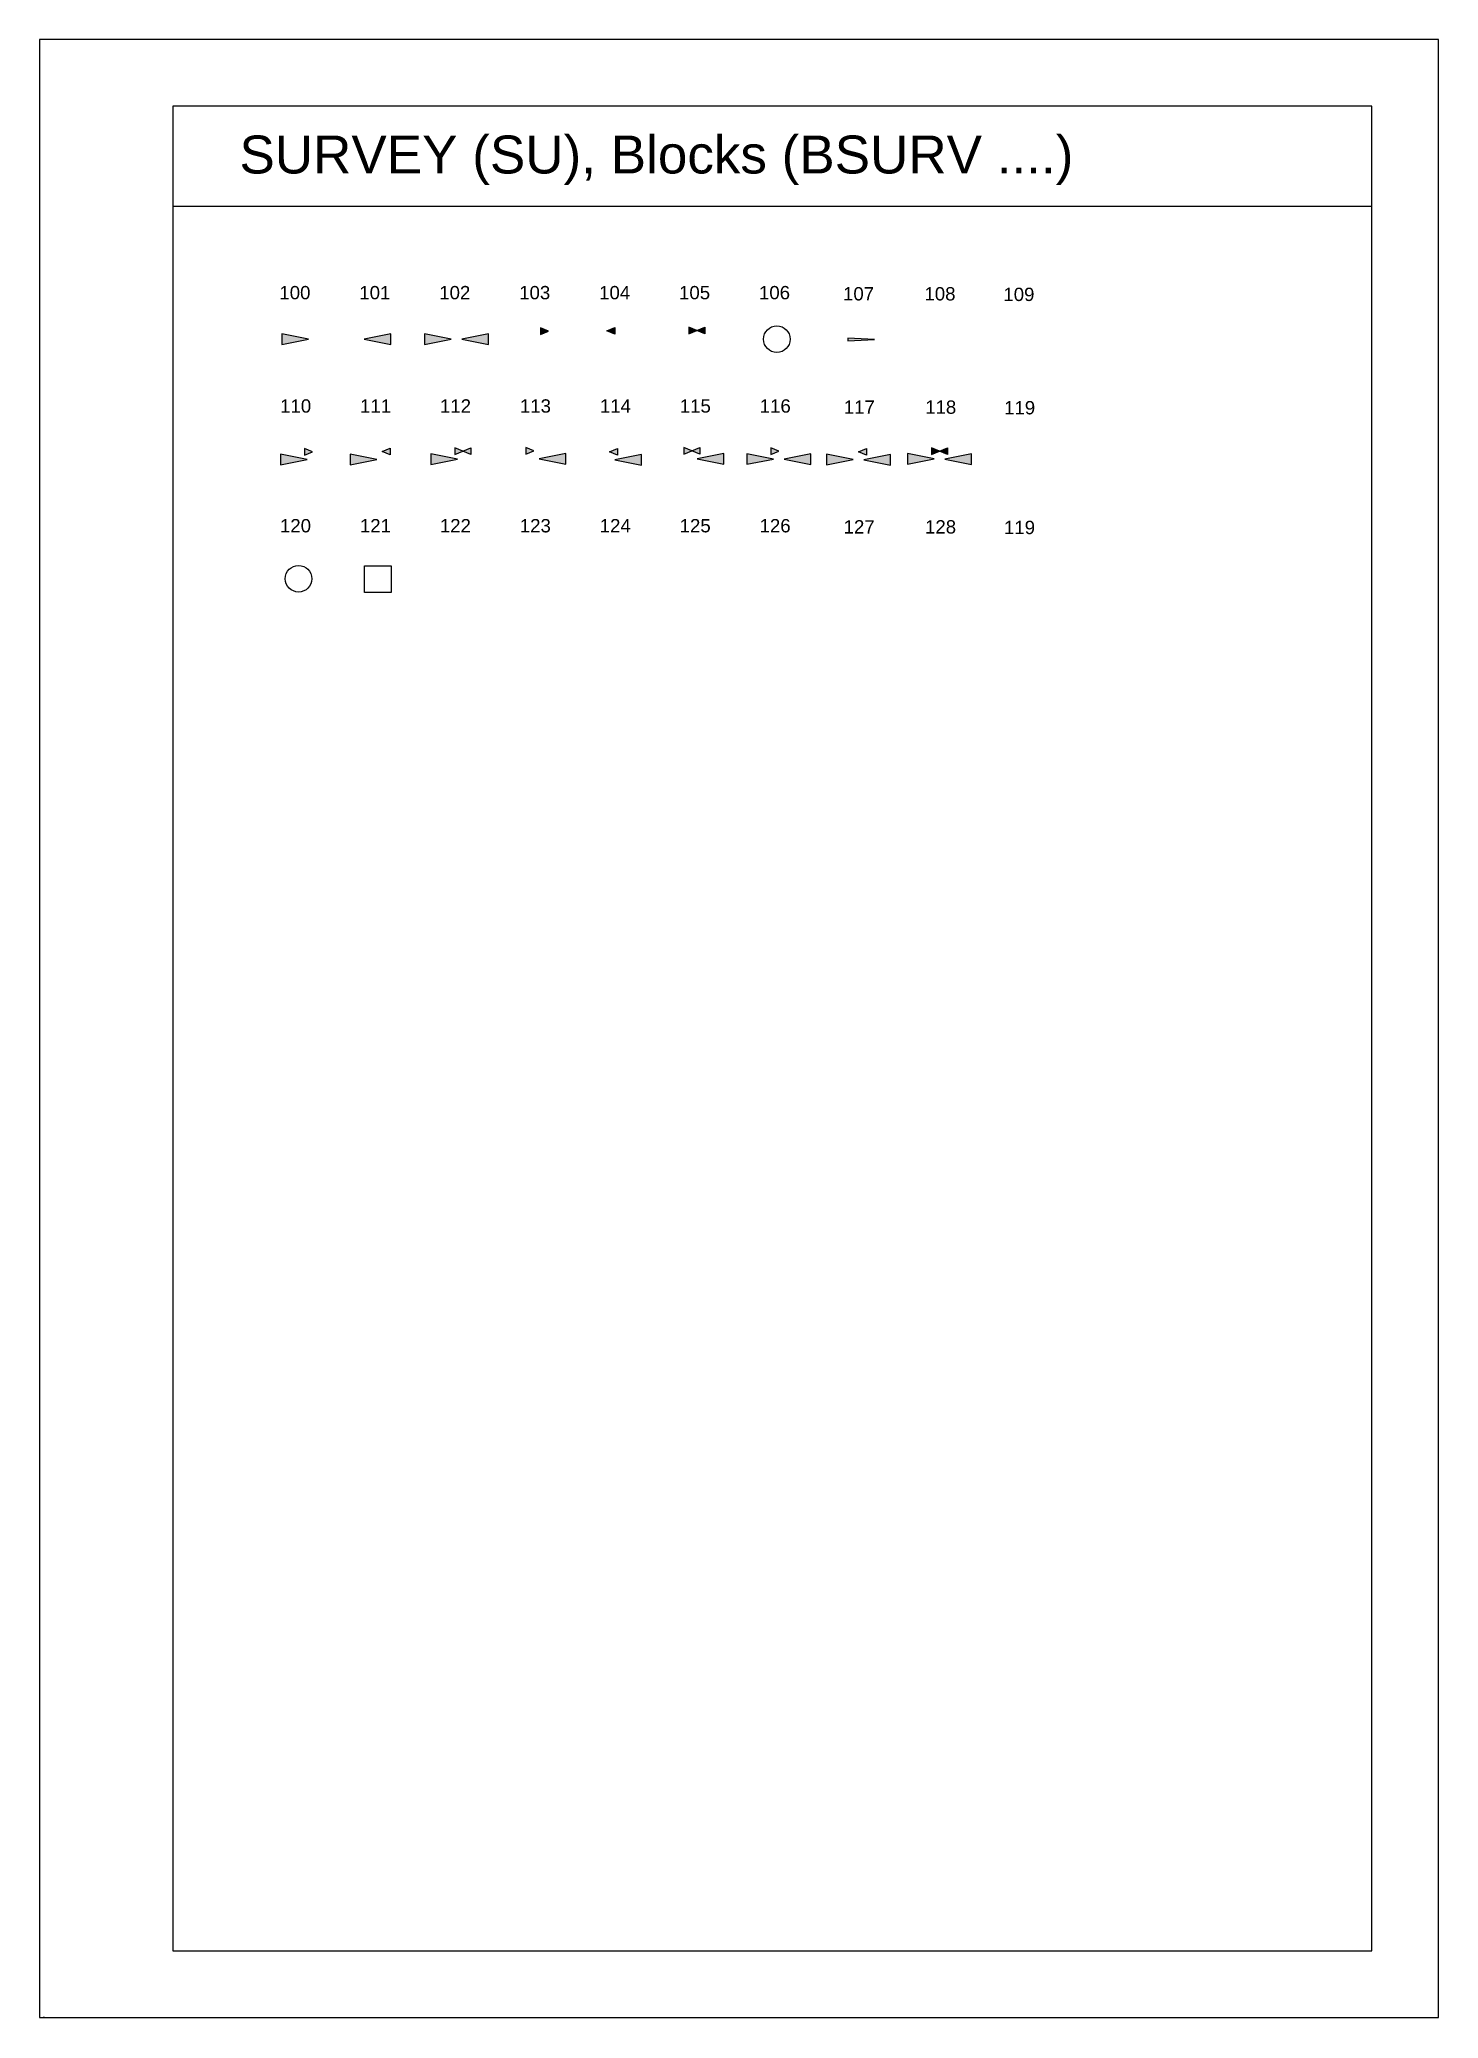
# Model space of a CAD drawing. Header units: inches. Extents: x 0 to 210, y 0 to 297.
import ezdxf

# ---------------------------------------------------------------- set-up
doc = ezdxf.new("R2010")
doc.units = ezdxf.units.IN
doc.header["$MEASUREMENT"] = 0
for name, color, linetype in [('PZ-BLATTRAND-A4', 62, 'Continuous'), ('PZ-SYMBOLE', 7, 'Continuous'), ('PZ-TITEL-RAHMEN', 7, 'Continuous')]:
    doc.layers.add(name, color=color, linetype=linetype)
doc.styles.add('STYP23', font='')
doc.styles.get('STYP23').set_extended_font_data('Swis721 Lt BT')

# ---------------------------------------------------------------- blocks, each defined once
blk = doc.blocks.new('BSURV120')
at = {"layer": 'PZ-SYMBOLE'}
blk.add_ellipse((0, 0), major_axis=(0, -0.5), ratio=1, dxfattribs=at)
blk = doc.blocks.new('BSURV121')
at = {"layer": 'PZ-SYMBOLE'}
blk.add_lwpolyline([(-0.5, 0.5), (0.5, 0.5), (0.5, -0.5), (-0.5, -0.5), (-0.5, 0.5)], dxfattribs=at)
blk = doc.blocks.new('BSURV100')
h = blk.add_hatch(color=256)
h.dxf.hatch_style = 1
h.paths.add_polyline_path([(-0.2, 0), (-1.2, 0.2), (-1.2, -0.2)])
blk.add_lwpolyline([(-0.2, 0), (-1.2, 0.2), (-1.2, -0.2)], close=True)
blk = doc.blocks.new('BSURV101')
h = blk.add_hatch(color=256)
h.dxf.hatch_style = 1
h.paths.add_polyline_path([(1.2, 0.2), (0.2, 0), (1.2, -0.2)])
blk.add_lwpolyline([(0.2, 0), (1.2, -0.2), (1.2, 0.2)], close=True)
blk = doc.blocks.new('BSURV102')
h = blk.add_hatch(color=256)
h.dxf.hatch_style = 1
h.paths.add_polyline_path([(-0.2, 0), (-1.2, 0.2), (-1.2, -0.2)])
h.paths.add_polyline_path([(1.2, 0.2), (0.2, 0), (1.2, -0.2)])
for points in [[(-0.2, 0), (-1.2, 0.2), (-1.2, -0.2)], [(0.2, 0), (1.2, -0.2), (1.2, 0.2)]]:
    blk.add_lwpolyline(points, close=True)
blk = doc.blocks.new('BSURV103')
h = blk.add_hatch(color=256)
h.dxf.hatch_style = 1
h.paths.add_polyline_path([(0, 0.3), (-0.3, 0.425), (-0.3, 0.175)])
blk.add_lwpolyline([(0, 0.3), (-0.3, 0.425), (-0.3, 0.175)], close=True)
at = {"layer": 'PZ-SYMBOLE', "linetype": 'Continuous', "lineweight": -2}
blk.add_lwpolyline([(-0.8, 0.3, 0, 0, 0), (-0.3, 0.3, 0.25, 0, 0)], format="xyseb", dxfattribs=at)
blk = doc.blocks.new('BSURV104')
h = blk.add_hatch(color=256)
h.dxf.hatch_style = 1
h.paths.add_polyline_path([(0.3, 0.425), (0, 0.3), (0.3, 0.175)])
blk.add_lwpolyline([(0, 0.3), (0.3, 0.425), (0.3, 0.175)], close=True)
at = {"layer": 'PZ-SYMBOLE', "color": 0, "linetype": 'Continuous', "lineweight": -2}
blk.add_lwpolyline([(0.8, 0.3, 0, 0, 0), (0.3, 0.3, 0.25, 0, 0)], format="xyseb", dxfattribs=at)
blk = doc.blocks.new('BSURV105')
h = blk.add_hatch(color=256)
h.dxf.hatch_style = 1
h.paths.add_polyline_path([(-0.3, 0.425), (-0.3, 0.175), (0, 0.3)])
h.paths.add_polyline_path([(0.3, 0.425), (0, 0.3), (0.3, 0.175)])
for points in [[(0, 0.3), (-0.3, 0.425), (-0.3, 0.175)], [(0, 0.3), (0.3, 0.425), (0.3, 0.175)]]:
    blk.add_lwpolyline(points, close=True)
at = {"layer": 'PZ-SYMBOLE', "linetype": 'Continuous', "lineweight": -2}
for points in [[(-0.8, 0.3, 0, 0, 0), (-0.3, 0.3, 0.25, 0, 0)], [(0.8, 0.3, 0, 0, 0), (0.3, 0.3, 0.25, 0, 0)]]:
    blk.add_lwpolyline(points, format="xyseb", dxfattribs=at)
blk = doc.blocks.new('BSURV110')
h = blk.add_hatch(color=256)
h.dxf.hatch_style = 1
h.paths.add_polyline_path([(-0.3, 0.425), (-0.3, 0.175), (0, 0.3)])
h.paths.add_polyline_path([(-0.2, 0.007), (-1.2, 0.207), (-1.2, -0.193)])
for points in [[(-0.2, 0.007), (-1.2, 0.207), (-1.2, -0.193)], [(0, 0.3), (-0.3, 0.425), (-0.3, 0.175)]]:
    blk.add_lwpolyline(points, close=True)
at = {"layer": 'PZ-SYMBOLE', "linetype": 'Continuous', "lineweight": -2}
blk.add_lwpolyline([(-0.8, 0.3, 0, 0, 0), (-0.3, 0.3, 0.25, 0, 0)], format="xyseb", dxfattribs=at)
blk = doc.blocks.new('BSURV111')
h = blk.add_hatch(color=256)
h.dxf.hatch_style = 1
h.paths.add_polyline_path([(0.3, 0.425), (0, 0.3), (0.3, 0.175)])
h.paths.add_polyline_path([(-0.2, 0.007), (-1.2, 0.207), (-1.2, -0.193)])
for points in [[(-0.2, 0.007), (-1.2, 0.207), (-1.2, -0.193)], [(0, 0.3), (0.3, 0.425), (0.3, 0.175)]]:
    blk.add_lwpolyline(points, close=True)
at = {"layer": 'PZ-SYMBOLE', "linetype": 'Continuous', "lineweight": -2}
blk.add_lwpolyline([(0.8, 0.3, 0, 0, 0), (0.3, 0.3, 0.25, 0, 0)], format="xyseb", dxfattribs=at)
blk = doc.blocks.new('BSURV112')
h = blk.add_hatch(color=256)
h.dxf.hatch_style = 1
h.paths.add_polyline_path([(-0.3, 0.425), (-0.3, 0.175), (0, 0.3)])
h.paths.add_polyline_path([(0.3, 0.425), (0, 0.3), (0.3, 0.175)])
h.paths.add_polyline_path([(-1.2, 0.207), (-1.2, -0.193), (-0.2, 0.007)])
for points in [[(-0.2, 0.007), (-1.2, 0.207), (-1.2, -0.193)], [(0, 0.3), (-0.3, 0.425), (-0.3, 0.175)], [(0, 0.3), (0.3, 0.425), (0.3, 0.175)]]:
    blk.add_lwpolyline(points, close=True)
at = {"layer": 'PZ-SYMBOLE', "linetype": 'Continuous', "lineweight": -2}
for points in [[(-0.8, 0.3, 0, 0, 0), (-0.3, 0.3, 0.25, 0, 0)], [(0.8, 0.3, 0, 0, 0), (0.3, 0.3, 0.25, 0, 0)]]:
    blk.add_lwpolyline(points, format="xyseb", dxfattribs=at)
blk = doc.blocks.new('BSURV113')
h = blk.add_hatch(color=256)
h.dxf.hatch_style = 1
h.paths.add_polyline_path([(-0.3, 0.425), (-0.3, 0.175), (0, 0.3)])
h.paths.add_polyline_path([(1.2, 0.2), (0.2, 0), (1.2, -0.2)])
for points in [[(0, 0.3), (-0.3, 0.425), (-0.3, 0.175)], [(0.2, 0), (1.2, -0.2), (1.2, 0.2)]]:
    blk.add_lwpolyline(points, close=True)
at = {"layer": 'PZ-SYMBOLE', "linetype": 'Continuous', "lineweight": -2}
blk.add_lwpolyline([(-0.8, 0.3, 0, 0, 0), (-0.3, 0.3, 0.25, 0, 0)], format="xyseb", dxfattribs=at)
blk = doc.blocks.new('BSURV114')
h = blk.add_hatch(color=256)
h.dxf.hatch_style = 1
h.paths.add_polyline_path([(0.3, 0.425), (0, 0.3), (0.3, 0.175)])
h.paths.add_polyline_path([(1.2, 0.2), (0.2, 0), (1.2, -0.2)])
for points in [[(0, 0.3), (0.3, 0.425), (0.3, 0.175)], [(0.2, 0), (1.2, -0.2), (1.2, 0.2)]]:
    blk.add_lwpolyline(points, close=True)
at = {"layer": 'PZ-SYMBOLE', "linetype": 'Continuous', "lineweight": -2}
blk.add_lwpolyline([(0.8, 0.3, 0, 0, 0), (0.3, 0.3, 0.25, 0, 0)], format="xyseb", dxfattribs=at)
blk = doc.blocks.new('BSURV115')
h = blk.add_hatch(color=256)
h.dxf.hatch_style = 1
h.paths.add_polyline_path([(0, 0.3), (-0.3, 0.425), (-0.3, 0.175)])
h.paths.add_polyline_path([(0.3, 0.425), (0, 0.3), (0.3, 0.175)])
h.paths.add_polyline_path([(1.2, 0.2), (0.2, 0), (1.2, -0.2)])
for points in [[(0, 0.3), (-0.3, 0.425), (-0.3, 0.175)], [(0, 0.3), (0.3, 0.425), (0.3, 0.175)], [(0.2, 0), (1.2, -0.2), (1.2, 0.2)]]:
    blk.add_lwpolyline(points, close=True)
at = {"layer": 'PZ-SYMBOLE', "linetype": 'Continuous', "lineweight": -2}
for points in [[(-0.8, 0.3, 0, 0, 0), (-0.3, 0.3, 0.25, 0, 0)], [(0.8, 0.3, 0, 0, 0), (0.3, 0.3, 0.25, 0, 0)]]:
    blk.add_lwpolyline(points, format="xyseb", dxfattribs=at)
blk = doc.blocks.new('BSURV116')
h = blk.add_hatch(color=256)
h.dxf.hatch_style = 1
h.paths.add_polyline_path([(0, 0.3), (-0.3, 0.425), (-0.3, 0.175)])
h.paths.add_polyline_path([(-0.2, 0.007), (-1.2, 0.207), (-1.2, -0.193)])
h.paths.add_polyline_path([(1.2, 0.2), (0.2, 0), (1.2, -0.2)])
for points in [[(-0.2, 0.007), (-1.2, 0.207), (-1.2, -0.193)], [(0, 0.3), (-0.3, 0.425), (-0.3, 0.175)], [(0.2, 0), (1.2, -0.2), (1.2, 0.2)]]:
    blk.add_lwpolyline(points, close=True)
at = {"layer": 'PZ-SYMBOLE', "linetype": 'Continuous', "lineweight": -2}
blk.add_lwpolyline([(-0.8, 0.3, 0, 0, 0), (-0.3, 0.3, 0.25, 0, 0)], format="xyseb", dxfattribs=at)
blk = doc.blocks.new('BSURV117')
h = blk.add_hatch(color=256)
h.dxf.hatch_style = 1
h.paths.add_polyline_path([(-0.2, 0.007), (-1.2, 0.207), (-1.2, -0.193)])
h.paths.add_polyline_path([(0.3, 0.425), (0, 0.3), (0.3, 0.175)])
h.paths.add_polyline_path([(1.2, 0.2), (0.2, 0), (1.2, -0.2)])
for points in [[(-0.2, 0.007), (-1.2, 0.207), (-1.2, -0.193)], [(0, 0.3), (0.3, 0.425), (0.3, 0.175)], [(0.2, 0), (1.2, -0.2), (1.2, 0.2)]]:
    blk.add_lwpolyline(points, close=True)
at = {"layer": 'PZ-SYMBOLE', "linetype": 'Continuous', "lineweight": -2}
blk.add_lwpolyline([(0.8, 0.3, 0, 0, 0), (0.3, 0.3, 0.25, 0, 0)], format="xyseb", dxfattribs=at)
blk = doc.blocks.new('BSURV118')
h = blk.add_hatch(color=256)
h.dxf.hatch_style = 1
h.paths.add_polyline_path([(-0.2, 0.007), (-1.2, 0.207), (-1.2, -0.193)])
h.paths.add_polyline_path([(1.2, 0.2), (0.2, 0), (1.2, -0.2)])
h = blk.add_hatch(color=256)
h.dxf.hatch_style = 1
h.paths.add_polyline_path([(0.3, 0.425), (0, 0.3), (0.3, 0.175)])
h.paths.add_polyline_path([(0, 0.3), (-0.3, 0.425), (-0.3, 0.175)])
for points in [[(-0.2, 0.007), (-1.2, 0.207), (-1.2, -0.193)], [(0, 0.3), (-0.3, 0.425), (-0.3, 0.175)], [(0, 0.3), (0.3, 0.425), (0.3, 0.175)], [(0.2, 0), (1.2, -0.2), (1.2, 0.2)]]:
    blk.add_lwpolyline(points, close=True)
at = {"layer": 'PZ-SYMBOLE', "linetype": 'Continuous', "lineweight": -2}
for points in [[(-0.8, 0.3, 0, 0, 0), (-0.3, 0.3, 0.25, 0, 0)], [(0.8, 0.3, 0, 0, 0), (0.3, 0.3, 0.25, 0, 0)]]:
    blk.add_lwpolyline(points, format="xyseb", dxfattribs=at)
blk = doc.blocks.new('BSURV106')
at = {"layer": 'PZ-SYMBOLE', "color": 0, "linetype": 'Continuous', "lineweight": -2}
blk.add_circle((0, 0), 0.5, dxfattribs=at)
blk = doc.blocks.new('BSURV107')
h = blk.add_hatch(color=256)
h.dxf.hatch_style = 1
h.paths.add_polyline_path([(1, 0), (0, 0.05), (0, -0.05)])
blk.add_lwpolyline([(1, 0), (0, 0.05), (0, -0.05)], close=True)

msp = doc.modelspace()

# ---------------------------------------------------------------- linework, layer by layer
at = {"layer": 'PZ-BLATTRAND-A4'}
msp.add_lwpolyline([(0, 0), (210, 0), (210, 297), (0, 297)], close=True, dxfattribs=at)
at = {"layer": 'PZ-SYMBOLE', "color": 0, "linetype": 'Continuous'}
msp.add_lwpolyline([(0.2, 0, 0, 0.3, 0), (0.7, 0, 0, 0, 0)], format="xyseb", dxfattribs=at)
at = {"layer": 'PZ-TITEL-RAHMEN'}
msp.add_line((20, 272), (200, 272), dxfattribs=at)
msp.add_lwpolyline([(20, 10), (200, 10), (200, 287), (20, 287)], close=True, dxfattribs=at)

# ---------------------------------------------------------------- block references
at = {"layer": 'PZ-SYMBOLE', "xscale": 4, "yscale": 4}
for name, p in [('BSURV100', (41.15, 252.01)), ('BSURV101', (47.95, 251.99)), ('BSURV102', (62.58, 252)), ('BSURV103', (76.38, 252.01)), ('BSURV104', (85.15, 252.08)), ('BSURV105', (98.69, 252.11)), ('BSURV106', (110.68, 252.01)), ('BSURV107', (121.35, 251.97)), ('BSURV110', (40.99, 233.91)), ('BSURV111', (51.44, 233.93)), ('BSURV112', (63.53, 233.98)), ('BSURV113', (74.19, 234.06)), ('BSURV114', (85.58, 233.9)), ('BSURV115', (97.91, 234.06)), ('BSURV116', (110.97, 233.99)), ('BSURV117', (122.92, 233.91)), ('BSURV118', (135.11, 234.01))]:
    msp.add_blockref(name, p, dxfattribs=at)
at = {"layer": 'PZ-SYMBOLE', "linetype": 'Continuous', "lineweight": -2, "xscale": 4, "yscale": 4}
for name, p in [('BSURV120', (38.88, 216.04)), ('BSURV121', (50.78, 215.96))]:
    msp.add_blockref(name, p, dxfattribs=at)

# ---------------------------------------------------------------- texts
at = {"layer": 'PZ-SYMBOLE', "style": 'STYP23'}
for s, p in [('100', (36, 258)), ('101', (48, 258)), ('102', (60, 258)), ('103', (72, 258)), ('104', (84, 258)), ('105', (96, 258)), ('106', (108, 258)), ('107', (120.62, 257.83)), ('108', (132.84, 257.83)), ('109', (144.69, 257.74)), ('110', (36.11, 240.98)), ('111', (48.11, 240.98)), ('112', (60.11, 240.98)), ('113', (72.11, 240.98)), ('114', (84.11, 240.98)), ('115', (96.11, 240.98)), ('116', (108.11, 240.98)), ('117', (120.73, 240.81)), ('118', (132.95, 240.81)), ('119', (144.8, 240.72)), ('120', (36.09, 223)), ('121', (48.09, 223)), ('122', (60.09, 223)), ('123', (72.09, 223)), ('124', (84.09, 223)), ('125', (96.09, 223)), ('126', (108.09, 223)), ('127', (120.71, 222.83)), ('128', (132.93, 222.83)), ('119', (144.78, 222.74))]:
    msp.add_text(s, height=2, dxfattribs=at).set_placement(p)
at = {"layer": 'PZ-TITEL-RAHMEN', "style": 'STYP23'}
msp.add_text('SURVEY (SU), Blocks (BSURV ....)', height=5.7, dxfattribs=at).set_placement((30, 276.89))

doc.saveas('drawing.dxf')
